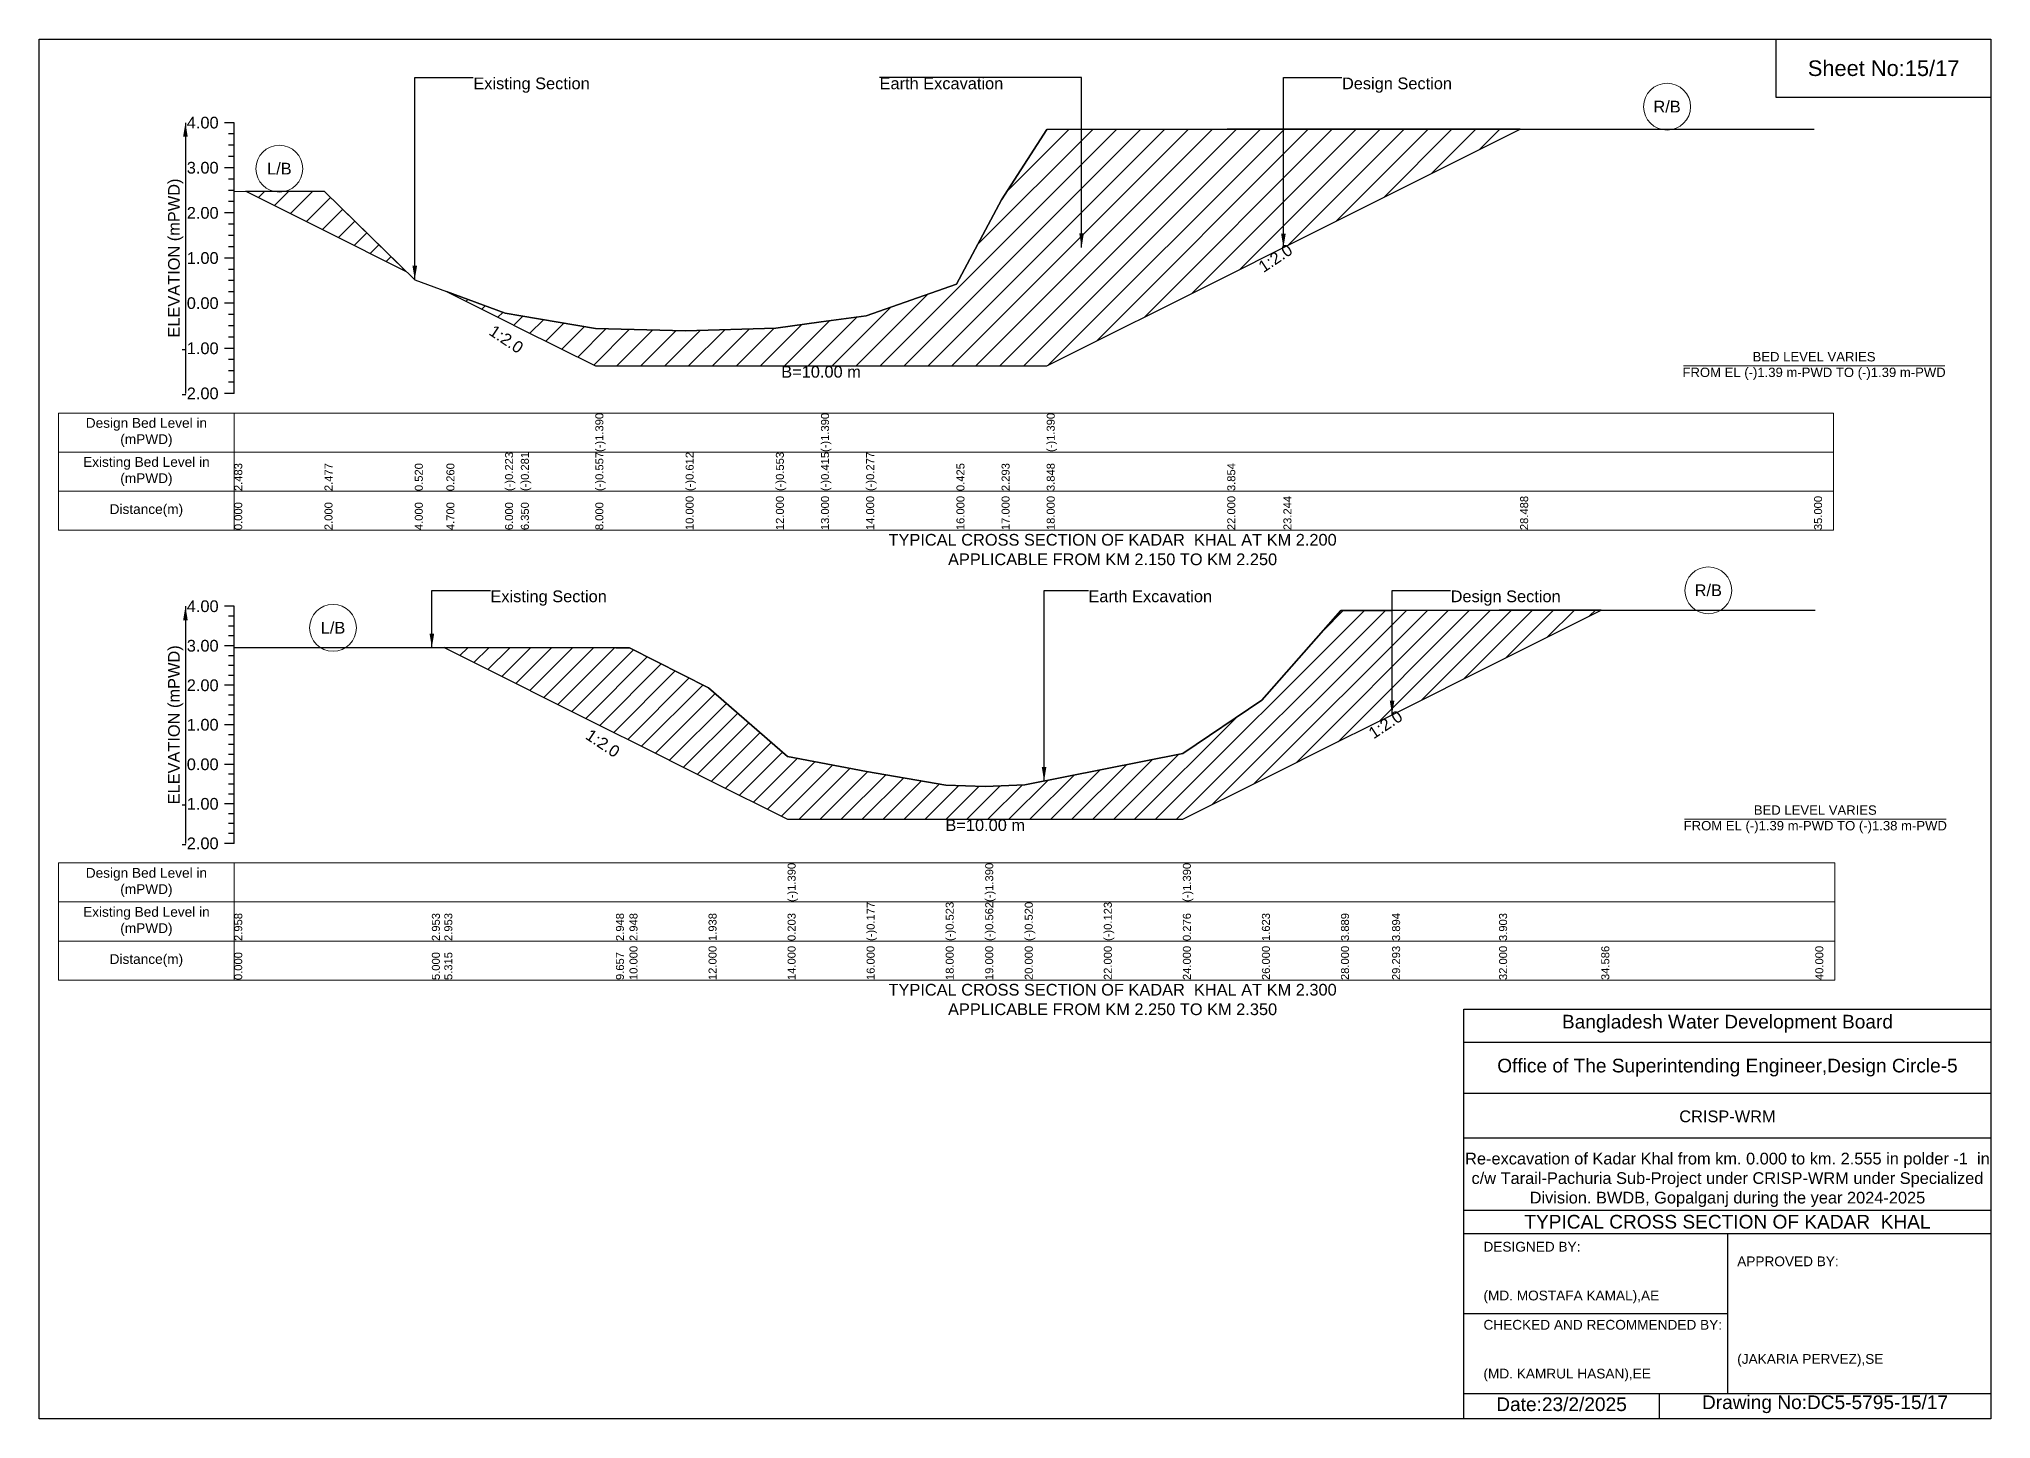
# Model space of a CAD drawing. Header units: inches. Extents: x 91000 to 278000, y -13885 to 0.
# Drawn here: x 240000 to 248000, y -5656 to 0 of the extents above; entities that cross this region are included whole.
import ezdxf

# ---------------------------------------------------------------- set-up
doc = ezdxf.new("R2010")
doc.units = ezdxf.units.IN
doc.header["$LTSCALE"] = 7
doc.header["$MEASUREMENT"] = 0
for name, color, linetype, lineweight in [('Cross section Data Border', 7, 'Continuous', 9), ('Cross Section Labels', 7, 'Continuous', 9), ('Existing_Bed_Level for Xsection', 7, 'Continuous', 25)]:
    doc.layers.add(name, color=color, linetype=linetype, lineweight=lineweight)
doc.styles.get("Standard").update_dxf_attribs({"font": 'arial.ttf'})
doc.dimstyles.get("Standard").update_dxf_attribs({"dimtxt": 0.18, "dimasz": 0.18, "dimexe": 0.18, "dimexo": 0.0625, "dimgap": 0.09, "dimtad": 0, "dimtih": 1, "dimtoh": 1, "dimdec": 4, "dimzin": 0, "dimdsep": 46, "dimtxsty": 'Standard', "dimcen": 0.09, "dimadec": 0, "dimazin": 0, "dimtfac": 1, "dimtdec": 4, "dimtofl": 0, "dimtmove": 0, "dimatfit": 3, "dimfxl": 1, "dimtolj": 1, "dimtzin": 0, "dimarcsym": 0})

msp = doc.modelspace()

# ---------------------------------------------------------------- hatches: boundary and pattern name
at = {"layer": 'Existing_Bed_Level for Xsection'}
h = msp.add_hatch(dxfattribs=at)
h.set_pattern_fill('ANSI31', color=256, scale=555, style=0)
h.paths.add_polyline_path([(241669.6, -1034.7), (241910, -1154.9), (241974.8, -1187.3), (242280, -1339.9), (242650, -1339.9), (243020, -1339.9), (243205, -1339.9), (243390, -1339.9), (243760, -1339.9), (243945, -1339.9), (244130, -1339.9), (244870, -969.9), (245100.1, -854.9), (246070.3, -369.8), (245100.1, -369.8), (244870, -369.8), (244130, -370.9), (243945, -658.6), (243760, -1004.2), (243390, -1134), (243205, -1159.6), (243020, -1185.1), (242650, -1196), (242280, -1185.8), (241974.8, -1134.9), (241910, -1124)])
h = msp.add_hatch(dxfattribs=at)
h.set_pattern_fill('ANSI31', color=256, scale=555, style=0)
h.paths.add_polyline_path([(240847.3, -623.6), (241170, -784.9), (241505.2, -952.5), (241170, -624.5)])
h = msp.add_hatch(dxfattribs=at)
h.set_pattern_fill('ANSI31', color=256, scale=486, style=0)
h.paths.add_polyline_path([(241661, -2494.6), (242364.5, -2846.4), (242420, -2874.1), (242744, -3036.1), (243068, -3198.1), (243392, -3198.1), (243716, -3198.1), (243878, -3198.1), (244040, -3198.1), (244364, -3198.1), (244688, -3198.1), (245012, -3036.1), (245336, -2874.1), (245545.5, -2769.4), (245984, -2550.1), (246402.9, -2340.7), (245984, -2340.7), (245545.5, -2342.2), (245336, -2342.9), (245012, -2710), (244688, -2928.2), (244364, -2992.9), (244040, -3057.2), (243878, -3064), (243716, -3057.7), (243392, -3001.6), (243068, -2940.1), (242744, -2659), (242420, -2495.4), (242364.5, -2495.3)])

# ---------------------------------------------------------------- linework, layer by layer
for points in [[(240000, 0), (248000, 0), (248000, -5656), (240000, -5656)], [(247120, 0), (248000, 0), (248000, -240), (247120, -240)]]:
    msp.add_lwpolyline(points, close=True)
for points in [[(245840, -5656), (245840, -3976), (248000, -3976)], [(245840, -4112), (248000, -4112)], [(245840, -4320), (248000, -4320)], [(245840, -4504), (248000, -4504)], [(245840, -4800), (248000, -4800)], [(245840, -4896), (248000, -4896)], [(246920, -4896), (246920, -5552)], [(245840, -5224), (246920, -5224)], [(245840, -5552), (248000, -5552)], [(246640, -5552), (246640, -5656)]]:
    msp.add_lwpolyline(points)
at = {"layer": 'Cross section Data Border'}
for points in [[(240080, -1532.8), (247355, -1532.8), (247355, -2012.8), (240080, -2012.8)], [(240080, -3377), (247360, -3377), (247360, -3857), (240080, -3857)]]:
    msp.add_lwpolyline(points, close=True, dxfattribs=at)
for points in [[(240800, -1532.8), (240800, -2012.8)], [(240080, -1692.8), (247355, -1692.8)], [(240080, -1852.8), (247355, -1852.8)], [(240800, -3377), (240800, -3857)], [(240080, -3537), (247360, -3537)], [(240080, -3697), (247360, -3697)]]:
    msp.add_lwpolyline(points, dxfattribs=at)
at = {"layer": 'Cross Section Labels'}
for points in [[(246739.2, -1339.9), (247810.8, -1339.9)], [(246744.2, -3198.1), (247815.8, -3198.1)]]:
    msp.add_lwpolyline(points, dxfattribs=at)
for centre in [(246672.6, -277.3), (240985, -531.5), (246841.5, -2259.7), (241205, -2413.2)]:
    msp.add_circle(centre, 96, dxfattribs=at)
at = {"layer": 'Existing_Bed_Level for Xsection'}
for points in [[(240800, -342.8), (240760, -342.8)], [(240800, -389), (240776, -389)], [(240800, -1452.8), (240800, -1267.8), (240800, -1082.8), (240800, -897.8), (240800, -712.8), (240800, -527.8), (240800, -342.8)], [(240800, -623.4), (241170, -624.5), (241540, -986.6), (241669.6, -1034.7), (241910, -1124), (241974.8, -1134.9), (242280, -1185.8), (242280, -1185.8), (242650, -1196), (243020, -1185.1), (243205, -1159.6), (243205, -1159.6), (243390, -1134), (243760, -1004.2), (243945, -658.6), (244130, -370.9), (244130, -370.9), (244870, -369.8), (245100.1, -369.8), (246070.3, -369.8), (247275, -369.8)], [(240800, -435.3), (240776, -435.3)], [(240800, -527.8), (240760, -527.8)], [(240800, -481.5), (240776, -481.5)], [(240800, -574), (240776, -574)], [(240800, -620.3), (240776, -620.3)], [(240800, -712.8), (240760, -712.8)], [(240800, -666.5), (240776, -666.5)], [(240800, -759), (240776, -759)], [(240800, -805.3), (240776, -805.3)], [(240800, -851.5), (240776, -851.5)], [(240800, -897.8), (240760, -897.8)], [(240800, -944), (240776, -944)], [(240800, -990.3), (240776, -990.3)], [(240800, -1036.5), (240776, -1036.5)], [(240800, -1082.8), (240760, -1082.8)], [(240800, -1129), (240776, -1129)], [(240800, -1175.3), (240776, -1175.3)], [(240800, -1267.8), (240760, -1267.8)], [(240800, -1221.5), (240776, -1221.5)], [(240800, -1314), (240776, -1314)], [(240800, -1360.3), (240776, -1360.3)], [(240800, -1406.5), (240776, -1406.5)], [(240800, -1452.8), (240760, -1452.8)], [(240800, -2325), (240760, -2325)], [(240800, -2365.5), (240776, -2365.5)], [(240800, -3297), (240800, -3135), (240800, -2973), (240800, -2811), (240800, -2649), (240800, -2487), (240800, -2325)], [(240800, -2493.8), (241610, -2494.6), (241661, -2494.6), (242364.5, -2495.3), (242420, -2495.4), (242744, -2659), (243068, -2940.1), (243068, -2940.1), (243392, -3001.6), (243716, -3057.7), (243878, -3064), (243878, -3064), (244040, -3057.2), (244364, -2992.9), (244688, -2928.2), (244688, -2928.2), (245012, -2710), (245336, -2342.9), (245545.5, -2342.2), (245984, -2340.7), (246402.9, -2340.7), (247280, -2340.7)], [(240800, -2406), (240776, -2406)], [(240800, -2446.5), (240776, -2446.5)], [(240800, -2487), (240760, -2487)], [(240800, -2527.5), (240776, -2527.5)], [(240800, -2568), (240776, -2568)], [(240800, -2608.5), (240776, -2608.5)], [(240800, -2649), (240760, -2649)], [(240800, -2689.5), (240776, -2689.5)], [(240800, -2730), (240776, -2730)], [(240800, -2770.5), (240776, -2770.5)], [(240800, -2811), (240760, -2811)], [(240800, -2851.5), (240776, -2851.5)], [(240800, -2892), (240776, -2892)], [(240800, -2932.5), (240776, -2932.5)], [(240800, -2973), (240760, -2973)], [(240800, -3013.5), (240776, -3013.5)], [(240800, -3054), (240776, -3054)], [(240800, -3094.5), (240776, -3094.5)], [(240800, -3135), (240760, -3135)], [(240800, -3175.5), (240776, -3175.5)], [(240800, -3216), (240776, -3216)], [(240800, -3256.5), (240776, -3256.5)], [(240800, -3297), (240760, -3297)]]:
    msp.add_lwpolyline(points, dxfattribs=at)
for points in [[(241669.6, -1034.7), (241910, -1154.9), (241974.8, -1187.3), (242280, -1339.9), (242280, -1339.9), (242650, -1339.9), (243020, -1339.9), (243205, -1339.9), (243205, -1339.9), (243390, -1339.9), (243760, -1339.9), (243945, -1339.9), (244130, -1339.9), (244130, -1339.9), (244870, -969.9), (245100.1, -854.9), (246070.3, -369.8), (246070.3, -369.8), (246070.3, -369.8), (245100.1, -369.8), (244870, -369.8), (244130, -370.9), (244130, -370.9), (243945, -658.6), (243760, -1004.2), (243390, -1134), (243205, -1159.6), (243205, -1159.6), (243020, -1185.1), (242650, -1196), (242280, -1185.8), (242280, -1185.8), (241974.8, -1134.9), (241910, -1124)], [(240847.3, -623.6), (241170, -784.9), (241505.2, -952.5), (241170, -624.5)], [(241661, -2494.6), (242364.5, -2846.4), (242420, -2874.1), (242744, -3036.1), (243068, -3198.1), (243068, -3198.1), (243392, -3198.1), (243716, -3198.1), (243878, -3198.1), (243878, -3198.1), (244040, -3198.1), (244364, -3198.1), (244688, -3198.1), (244688, -3198.1), (245012, -3036.1), (245336, -2874.1), (245545.5, -2769.4), (245984, -2550.1), (246402.9, -2340.7), (246402.9, -2340.7), (246402.9, -2340.7), (245984, -2340.7), (245545.5, -2342.2), (245336, -2342.9), (245012, -2710), (244688, -2928.2), (244688, -2928.2), (244364, -2992.9), (244040, -3057.2), (243878, -3064), (243878, -3064), (243716, -3057.7), (243392, -3001.6), (243068, -2940.1), (243068, -2940.1), (242744, -2659), (242420, -2495.4), (242364.5, -2495.3)]]:
    msp.add_lwpolyline(points, close=True, dxfattribs=at)

# ---------------------------------------------------------------- texts
at = {"attachment_point": 5}
for s, insert, char_height in [('Sheet No:15/17', (247560, -120), 64), ('Bangladesh Water Development Board', (246920, -4036), 56), ('Office of The Superintending Engineer,Design Circle-5', (246920, -4216), 56)]:
    msp.add_mtext(s, dxfattribs=dict(at, insert=insert, char_height=char_height))
for s, insert, char_height, width, attachment_point in [('CRISP-WRM', (246920, -4416), 48, 2240, 5), ('Re-excavation of Kadar Khal from km. 0.000 to km. 2.555 in polder -1  in c/w Tarail-Pachuria Sub-Project under CRISP-WRM under Specialized Division. BWDB, Gopalganj during the year 2024-2025', (246920, -4676), 48, 2160, 5), ('TYPICAL CROSS SECTION OF KADAR  KHAL', (246920, -4848), 56, 2240, 5), ('DESIGNED BY:^J^J^J(MD. MOSTAFA KAMAL),AE', (245920, -5056), 40, 1120, 4), ('APPROVED BY:^J^J^J^J^J^J(JAKARIA PERVEZ),SE', (246960, -5216), 40, 1120, 4), ('CHECKED AND RECOMMENDED BY:^J^J^J(MD. KAMRUL HASAN),EE', (245920, -5376), 40, 1120, 4), ('Date:23/2/2025', (246240, -5596), 56, 1120, 5), ('Drawing No:DC5-5795-15/17', (247320, -5596), 56, 1760, 5)]:
    msp.add_mtext(s, dxfattribs=dict(insert=insert, char_height=char_height, width=width, attachment_point=attachment_point))
at = {"layer": 'Cross section Data Border', "char_height": 40, "width": 640, "attachment_point": 5}
for s, insert in [('Design Bed Level in (mPWD)', (240440, -1612.8)), ('Existing Bed Level in (mPWD)', (240440, -1772.8)), ('Distance(m)', (240440, -1932.8)), ('Design Bed Level in (mPWD)', (240440, -3457)), ('Existing Bed Level in (mPWD)', (240440, -3617)), ('Distance(m)', (240440, -3777))]:
    msp.add_mtext(s, dxfattribs=dict(at, insert=insert))
at = {"layer": 'Cross Section Labels'}
for s, insert, char_height, attachment_point in [('Existing Section', (241780, -157.8), 48, 1), ('Earth Excavation', (243445, -157.8), 48, 1), ('Design Section', (245340.1, -157.8), 48, 1), ('R/B', (246672.6, -277.3), 48, 5), ('L/B', (240985, -531.5), 48, 5), ('B=10.00 m', (243205, -1339.9), 48, 2), ('BED LEVEL VARIES ^JFROM EL (-)1.39 m-PWD TO (-)1.39 m-PWD', (247275, -1339.9), 38.4, 5), ('TYPICAL CROSS SECTION OF KADAR  KHAL AT KM 2.200^JAPPLICABLE FROM KM 2.150 TO KM 2.250', (244400, -2092.8), 48, 5), ('R/B', (246841.5, -2259.7), 48, 5), ('Existing Section', (241850, -2260.2), 48, 1), ('Earth Excavation', (244300.9, -2260.2), 48, 1), ('Design Section', (245785.5, -2260.2), 48, 1), ('L/B', (241205, -2413.2), 48, 5), ('B=10.00 m', (243878, -3198.1), 48, 2), ('BED LEVEL VARIES ^JFROM EL (-)1.39 m-PWD TO (-)1.38 m-PWD', (247280, -3198.1), 38.4, 5), ('TYPICAL CROSS SECTION OF KADAR  KHAL AT KM 2.300^JAPPLICABLE FROM KM 2.250 TO KM 2.350', (244400, -3937), 48, 5)]:
    msp.add_mtext(s, dxfattribs=dict(at, insert=insert, char_height=char_height, attachment_point=attachment_point))
at = {"layer": 'Cross Section Labels', "char_height": 48, "attachment_point": 2}
for insert, rotation in [((245053.9, -878), 33.69007), ((241928.5, -1210.4), 326.30993), ((245505, -2789.7), 33.69007), ((242324, -2866.6), 326.30993)]:
    msp.add_mtext('1:2.0', dxfattribs=dict(at, insert=insert, rotation=rotation))
at = {"layer": 'Existing_Bed_Level for Xsection', "char_height": 48, "attachment_point": 6}
for s, insert in [('4.00', (240736, -342.8)), ('3.00', (240736, -527.8)), ('2.00', (240736, -712.8)), ('1.00', (240736, -897.8)), ('0.00', (240736, -1082.8)), ('-1.00', (240736, -1267.8)), ('-2.00', (240736, -1452.8)), ('4.00', (240736, -2325)), ('3.00', (240736, -2487)), ('2.00', (240736, -2649)), ('1.00', (240736, -2811)), ('0.00', (240736, -2973)), ('-1.00', (240736, -3135)), ('-2.00', (240736, -3297))]:
    msp.add_mtext(s, dxfattribs=dict(at, insert=insert))
at = {"layer": 'Existing_Bed_Level for Xsection', "rotation": 90}
for s, insert, char_height, attachment_point in [('ELEVATION (mPWD)', (240560, -897.8), 48, 5), ('(-)1.390', (242280, -1692.8), 32.8, 1), ('(-)1.390', (243205, -1692.8), 32.8, 1), ('(-)1.390', (244130, -1692.8), 32.8, 1), ('2.483', (240800, -1852.8), 32.8, 1), ('2.477', (241170, -1852.8), 32.8, 1), ('0.520', (241540, -1852.8), 32.8, 1), ('0.260', (241669.6, -1852.8), 32.8, 1), ('(-)0.223', (241910, -1852.8), 32.8, 1), ('(-)0.281', (241974.8, -1852.8), 32.8, 1), ('(-)0.557', (242280, -1852.8), 32.8, 1), ('(-)0.612', (242650, -1852.8), 32.8, 1), ('(-)0.553', (243020, -1852.8), 32.8, 1), ('(-)0.415', (243205, -1852.8), 32.8, 1), ('(-)0.277', (243390, -1852.8), 32.8, 1), ('0.425', (243760, -1852.8), 32.8, 1), ('2.293', (243945, -1852.8), 32.8, 1), ('3.848', (244130, -1852.8), 32.8, 1), ('3.854', (244870, -1852.8), 32.8, 1), ('0.000', (240800, -2012.8), 32.8, 1), ('2.000', (241170, -2012.8), 32.8, 1), ('4.000', (241540, -2012.8), 32.8, 1), ('4.700', (241669.6, -2012.8), 32.8, 1), ('6.000', (241910, -2012.8), 32.8, 1), ('6.350', (241974.8, -2012.8), 32.8, 1), ('8.000', (242280, -2012.8), 32.8, 1), ('10.000', (242650, -2012.8), 32.8, 1), ('12.000', (243020, -2012.8), 32.8, 1), ('13.000', (243205, -2012.8), 32.8, 1), ('14.000', (243390, -2012.8), 32.8, 1), ('16.000', (243760, -2012.8), 32.8, 1), ('17.000', (243945, -2012.8), 32.8, 1), ('18.000', (244130, -2012.8), 32.8, 1), ('22.000', (244870, -2012.8), 32.8, 1), ('23.244', (245100.1, -2012.8), 32.8, 1), ('28.488', (246070.3, -2012.8), 32.8, 1), ('35.000', (247275, -2012.8), 32.8, 1), ('ELEVATION (mPWD)', (240560, -2811), 48, 5), ('(-)1.390', (243068, -3537), 32.8, 1), ('(-)1.390', (243878, -3537), 32.8, 1), ('(-)1.390', (244688, -3537), 32.8, 1), ('2.958', (240800, -3697), 32.8, 1), ('2.953', (241610, -3697), 32.8, 1), ('2.953', (241661, -3697), 32.8, 1), ('2.948', (242364.5, -3697), 32.8, 1), ('2.948', (242420, -3697), 32.8, 1), ('1.938', (242744, -3697), 32.8, 1), ('0.203', (243068, -3697), 32.8, 1), ('(-)0.177', (243392, -3697), 32.8, 1), ('(-)0.523', (243716, -3697), 32.8, 1), ('(-)0.562', (243878, -3697), 32.8, 1), ('(-)0.520', (244040, -3697), 32.8, 1), ('(-)0.123', (244364, -3697), 32.8, 1), ('0.276', (244688, -3697), 32.8, 1), ('1.623', (245012, -3697), 32.8, 1), ('3.889', (245336, -3697), 32.8, 1), ('3.894', (245545.5, -3697), 32.8, 1), ('3.903', (245984, -3697), 32.8, 1), ('0.000', (240800, -3857), 32.8, 1), ('5.000', (241610, -3857), 32.8, 1), ('5.315', (241661, -3857), 32.8, 1), ('9.657', (242364.5, -3857), 32.8, 1), ('10.000', (242420, -3857), 32.8, 1), ('12.000', (242744, -3857), 32.8, 1), ('14.000', (243068, -3857), 32.8, 1), ('16.000', (243392, -3857), 32.8, 1), ('18.000', (243716, -3857), 32.8, 1), ('19.000', (243878, -3857), 32.8, 1), ('20.000', (244040, -3857), 32.8, 1), ('22.000', (244364, -3857), 32.8, 1), ('24.000', (244688, -3857), 32.8, 1), ('26.000', (245012, -3857), 32.8, 1), ('28.000', (245336, -3857), 32.8, 1), ('29.293', (245545.5, -3857), 32.8, 1), ('32.000', (245984, -3857), 32.8, 1), ('34.586', (246402.9, -3857), 32.8, 1), ('40.000', (247280, -3857), 32.8, 1)]:
    msp.add_mtext(s, dxfattribs=dict(at, insert=insert, char_height=char_height, attachment_point=attachment_point))

# ---------------------------------------------------------------- leaders
at = {"layer": 'Cross Section Labels', "annotation_type": 0, "has_hookline": 1}
for points, hookline_direction, text_width in [([(241540, -986.6), (241540, -157.8), (241779.9, -157.8)], 0, 467.2), ([(244272.9, -854.1), (244272.9, -157.8), (243445.1, -157.8)], 1, 497), ([(245100.1, -854.9), (245100.1, -157.8), (245340, -157.8)], 0, 441.2), ([(241610, -2494.6), (241610, -2260.2), (241849.9, -2260.2)], 0, 467.2), ([(244119.2, -3041.5), (244119.2, -2260.2), (244300.8, -2260.2)], 0, 497), ([(245545.5, -2769.4), (245545.5, -2260.2), (245785.4, -2260.2)], 0, 441.2)]:
    msp.add_leader(points, dimstyle='Standard', override={"dimasz": 57.6}, dxfattribs=dict(at, hookline_direction=hookline_direction, text_width=text_width))
at = {"layer": 'Existing_Bed_Level for Xsection'}
for points in [[(240600, -342.8), (240600, -1452.8)], [(240600, -2325), (240600, -3297)]]:
    msp.add_leader(points, dimstyle='Standard', override={"dimasz": 57.6}, dxfattribs=at)

doc.saveas('drawing.dxf')
